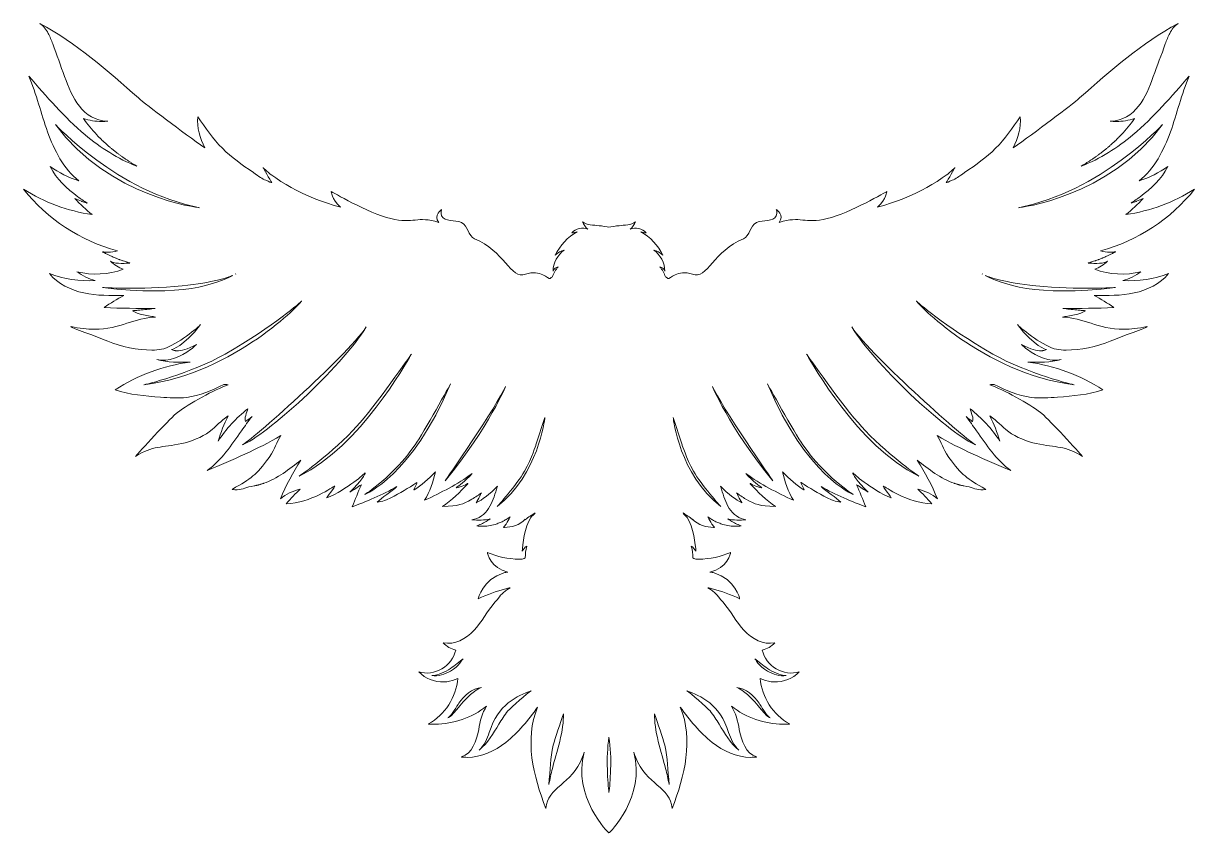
# Model space of a CAD drawing. Header units: inches. Extents: x -19.4 to 36.2, y -31.4 to -7.8.
# Drawn here: x -1.35 to 16.02, y -31.4 to -19.39 of the extents above; entities that cross this region are included whole.
import ezdxf

# ---------------------------------------------------------------- set-up
doc = ezdxf.new("R2010")
doc.units = ezdxf.units.IN
doc.header["$MEASUREMENT"] = 0
doc.layers.add('Layer 11', color=7, linetype='Continuous')

msp = doc.modelspace()

# ---------------------------------------------------------------- linework, layer by layer
at = {"layer": 'Layer 11', "lineweight": 0}
for points, knots in [([(16.021, -21.849), (16.021, -21.849), (16.02, -21.849), (16.02, -21.849), (16.02, -21.849), (16.02, -21.849), (16.021, -21.849), (15.712, -22.045), (15.362, -22.174), (15.001, -22.225), (15.093, -22.153), (15.179, -22.072), (15.258, -21.985), (15.258, -21.985), (15.258, -21.985), (15.257, -21.986), (15.258, -21.985), (15.258, -21.985), (15.258, -21.985), (15.226, -22.002), (15.193, -22.016), (15.159, -22.029), (15.157, -22.029), (15.155, -22.03), (15.153, -22.031), (15.143, -22.034), (15.133, -22.038), (15.123, -22.041), (15.12, -22.042), (15.118, -22.043), (15.116, -22.043), (15.108, -22.046), (15.1, -22.048), (15.093, -22.05), (15.089, -22.051), (15.085, -22.053), (15.081, -22.054), (15.08, -22.054), (15.079, -22.054), (15.078, -22.055), (15.124, -22.025), (15.17, -21.994), (15.214, -21.962), (15.379, -21.841), (15.531, -21.696), (15.624, -21.515), (15.494, -21.606), (15.35, -21.677), (15.199, -21.727), (15.425, -21.544), (15.564, -21.274), (15.663, -21.001), (15.761, -20.727), (15.826, -20.441), (15.94, -20.173), (15.678, -20.478), (15.415, -20.784), (15.107, -21.042), (14.877, -21.235), (14.619, -21.401), (14.339, -21.508), (14.349, -21.502), (14.359, -21.496), (14.369, -21.49), (14.376, -21.486), (14.382, -21.482), (14.389, -21.478), (14.401, -21.471), (14.412, -21.463), (14.424, -21.456), (14.431, -21.452), (14.437, -21.447), (14.444, -21.443), (14.456, -21.436), (14.467, -21.428), (14.479, -21.42), (14.485, -21.416), (14.492, -21.412), (14.498, -21.408), (14.51, -21.4), (14.521, -21.392), (14.533, -21.384), (14.539, -21.379), (14.545, -21.375), (14.551, -21.371), (14.563, -21.363), (14.575, -21.354), (14.586, -21.346), (14.592, -21.342), (14.598, -21.337), (14.603, -21.333), (14.615, -21.324), (14.627, -21.316), (14.639, -21.307), (14.644, -21.303), (14.649, -21.299), (14.655, -21.294), (14.666, -21.285), (14.678, -21.276), (14.69, -21.266), (14.695, -21.263), (14.7, -21.259), (14.704, -21.255), (14.716, -21.245), (14.728, -21.235), (14.74, -21.225), (14.744, -21.221), (14.749, -21.218), (14.753, -21.214), (14.765, -21.203), (14.777, -21.193), (14.789, -21.182), (14.793, -21.179), (14.797, -21.176), (14.8, -21.172), (14.813, -21.161), (14.825, -21.15), (14.837, -21.139), (14.84, -21.136), (14.843, -21.133), (14.846, -21.13), (14.859, -21.118), (14.871, -21.106), (14.884, -21.093), (14.886, -21.091), (14.888, -21.089), (14.89, -21.086), (14.903, -21.073), (14.916, -21.06), (14.929, -21.047), (14.93, -21.046), (14.931, -21.044), (14.933, -21.043), (15.004, -20.967), (15.071, -20.887), (15.131, -20.801), (15.131, -20.801), (15.131, -20.801), (15.131, -20.801), (15.131, -20.801), (15.131, -20.801), (15.131, -20.801), (15.044, -20.831), (14.952, -20.846), (14.861, -20.845), (14.83, -20.845), (14.799, -20.843), (14.769, -20.839), (14.774, -20.839), (14.779, -20.839), (14.784, -20.839), (14.943, -20.841), (15.092, -20.745), (15.191, -20.62), (15.294, -20.491), (15.352, -20.333), (15.409, -20.179), (15.468, -20.018), (15.528, -19.856), (15.587, -19.695), (15.606, -19.643), (15.627, -19.589), (15.653, -19.539), (15.653, -19.539), (15.653, -19.539), (15.653, -19.539), (15.683, -19.481), (15.722, -19.429), (15.776, -19.392), (15.237, -19.682), (14.774, -20.092), (14.316, -20.497), (14.202, -20.598), (13.647, -21.016), (13.33, -21.236), (13.406, -21.096), (13.446, -20.934), (13.435, -20.775), (13.322, -20.938), (13.21, -21.103), (13.07, -21.243), (12.932, -21.381), (12.783, -21.483), (12.608, -21.604), (12.526, -21.66), (12.472, -21.696), (12.427, -21.717), (12.376, -21.742), (12.339, -21.75), (12.338, -21.75), (12.361, -21.715), (12.466, -21.529), (12.466, -21.529), (12.466, -21.529), (12.464, -21.531), (12.463, -21.532), (12.425, -21.569), (12.386, -21.604), (12.345, -21.638), (12.347, -21.635), (12.348, -21.632), (12.35, -21.63), (11.964, -21.923), (11.486, -22.076), (11.317, -22.114), (11.452, -21.991), (11.455, -21.884), (11.455, -21.884), (11.455, -21.884), (10.912, -22.204), (10.571, -22.286), (10.231, -22.367), (10.182, -22.24), (9.86, -22.341), (9.941, -22.236), (9.817, -22.151), (9.817, -22.151), (9.817, -22.151), (9.84, -22.193), (9.817, -22.243), (9.773, -22.34), (9.624, -22.298), (9.523, -22.344), (9.422, -22.39), (9.427, -22.544), (9.33, -22.583), (8.894, -22.758), (8.793, -23.193), (8.572, -23.11), (8.352, -23.028), (8.237, -23.195), (8.207, -23.172), (8.196, -23.163), (8.185, -23.155), (8.173, -23.147), (8.155, -23.093), (8.126, -23.042), (8.088, -23), (8.123, -23.006), (8.152, -23.032), (8.165, -23.064), (8.161, -22.942), (8.098, -22.823), (7.999, -22.751), (8.05, -22.762), (8.097, -22.789), (8.132, -22.827), (8.063, -22.681), (7.948, -22.558), (7.806, -22.48), (7.832, -22.49), (7.86, -22.495), (7.888, -22.495), (7.829, -22.431), (7.728, -22.41), (7.648, -22.443), (7.684, -22.415), (7.713, -22.377), (7.727, -22.333), (7.668, -22.384), (7.561, -22.382), (7.484, -22.39), (7.447, -22.394), (7.361, -22.409), (7.335, -22.413), (7.309, -22.409), (7.224, -22.394), (7.187, -22.39), (7.109, -22.382), (7.002, -22.384), (6.943, -22.333), (6.958, -22.377), (6.986, -22.415), (7.023, -22.443), (6.942, -22.41), (6.842, -22.431), (6.782, -22.495), (6.81, -22.495), (6.838, -22.49), (6.864, -22.48), (6.723, -22.558), (6.607, -22.681), (6.539, -22.827), (6.574, -22.789), (6.621, -22.762), (6.671, -22.751), (6.572, -22.823), (6.509, -22.942), (6.505, -23.064), (6.518, -23.032), (6.548, -23.006), (6.582, -23), (6.544, -23.042), (6.515, -23.093), (6.497, -23.147), (6.485, -23.155), (6.474, -23.163), (6.463, -23.172), (6.433, -23.195), (6.319, -23.028), (6.098, -23.11), (5.877, -23.193), (5.776, -22.758), (5.341, -22.583), (5.243, -22.544), (5.249, -22.39), (5.148, -22.344), (5.046, -22.298), (4.897, -22.34), (4.853, -22.243), (4.831, -22.193), (4.853, -22.151), (4.853, -22.151), (4.853, -22.151), (4.729, -22.236), (4.81, -22.341), (4.488, -22.24), (4.44, -22.367), (4.099, -22.286), (3.758, -22.204), (3.216, -21.884), (3.216, -21.884), (3.216, -21.884), (3.219, -21.991), (3.354, -22.114), (3.184, -22.076), (2.707, -21.923), (2.321, -21.63), (2.322, -21.632), (2.324, -21.635), (2.325, -21.638), (2.285, -21.604), (2.245, -21.569), (2.207, -21.532), (2.206, -21.531), (2.205, -21.529), (2.205, -21.529), (2.205, -21.529), (2.31, -21.715), (2.332, -21.75), (2.331, -21.75), (2.294, -21.742), (2.243, -21.717), (2.198, -21.696), (2.144, -21.66), (2.063, -21.604), (1.887, -21.483), (1.739, -21.381), (1.6, -21.243), (1.46, -21.103), (1.348, -20.938), (1.236, -20.775), (1.224, -20.934), (1.265, -21.096), (1.34, -21.236), (1.023, -21.016), (0.469, -20.598), (0.355, -20.497), (-0.103, -20.092), (-0.567, -19.682), (-1.106, -19.392), (-1.052, -19.429), (-1.013, -19.481), (-0.982, -19.539), (-0.982, -19.539), (-0.982, -19.539), (-0.983, -19.539), (-0.956, -19.589), (-0.936, -19.643), (-0.916, -19.695), (-0.857, -19.856), (-0.798, -20.018), (-0.739, -20.179), (-0.682, -20.333), (-0.623, -20.491), (-0.521, -20.62), (-0.422, -20.745), (-0.273, -20.841), (-0.114, -20.839), (-0.109, -20.839), (-0.104, -20.839), (-0.099, -20.839), (-0.129, -20.843), (-0.16, -20.845), (-0.19, -20.845), (-0.282, -20.846), (-0.374, -20.831), (-0.461, -20.801), (-0.461, -20.801), (-0.461, -20.801), (-0.461, -20.801), (-0.461, -20.801), (-0.461, -20.801), (-0.461, -20.801), (-0.4, -20.887), (-0.334, -20.967), (-0.262, -21.043), (-0.261, -21.044), (-0.26, -21.046), (-0.259, -21.047), (-0.246, -21.06), (-0.233, -21.073), (-0.22, -21.086), (-0.218, -21.089), (-0.216, -21.091), (-0.213, -21.093), (-0.201, -21.106), (-0.188, -21.118), (-0.176, -21.13), (-0.173, -21.133), (-0.17, -21.136), (-0.167, -21.139), (-0.155, -21.15), (-0.142, -21.161), (-0.13, -21.172), (-0.126, -21.176), (-0.123, -21.179), (-0.119, -21.182), (-0.107, -21.193), (-0.095, -21.203), (-0.083, -21.214), (-0.078, -21.218), (-0.074, -21.221), (-0.07, -21.225), (-0.058, -21.235), (-0.046, -21.245), (-0.034, -21.255), (-0.029, -21.259), (-0.024, -21.263), (-0.02, -21.266), (-0.008, -21.276), (0.004, -21.285), (0.016, -21.294), (0.021, -21.299), (0.026, -21.303), (0.032, -21.307), (0.043, -21.316), (0.055, -21.324), (0.067, -21.333), (0.073, -21.337), (0.078, -21.342), (0.084, -21.346), (0.096, -21.354), (0.107, -21.363), (0.119, -21.371), (0.125, -21.375), (0.131, -21.379), (0.137, -21.384), (0.149, -21.392), (0.161, -21.4), (0.172, -21.408), (0.179, -21.412), (0.185, -21.416), (0.191, -21.42), (0.203, -21.428), (0.215, -21.436), (0.227, -21.443), (0.233, -21.447), (0.24, -21.452), (0.246, -21.456), (0.258, -21.463), (0.27, -21.471), (0.282, -21.478), (0.288, -21.482), (0.295, -21.486), (0.301, -21.49), (0.311, -21.496), (0.322, -21.502), (0.332, -21.508), (0.052, -21.401), (-0.206, -21.235), (-0.437, -21.042), (-0.744, -20.784), (-1.008, -20.478), (-1.27, -20.173), (-1.156, -20.441), (-1.091, -20.727), (-0.992, -21.001), (-0.894, -21.274), (-0.755, -21.544), (-0.529, -21.727), (-0.68, -21.677), (-0.823, -21.606), (-0.953, -21.515), (-0.861, -21.696), (-0.708, -21.841), (-0.544, -21.962), (-0.499, -21.994), (-0.454, -22.025), (-0.407, -22.055), (-0.408, -22.054), (-0.41, -22.054), (-0.411, -22.054), (-0.414, -22.053), (-0.418, -22.051), (-0.422, -22.05), (-0.43, -22.048), (-0.438, -22.046), (-0.445, -22.043), (-0.448, -22.043), (-0.45, -22.042), (-0.452, -22.041), (-0.463, -22.038), (-0.473, -22.034), (-0.483, -22.031), (-0.485, -22.03), (-0.487, -22.029), (-0.489, -22.029), (-0.522, -22.016), (-0.555, -22.002), (-0.587, -21.985), (-0.587, -21.985), (-0.587, -21.985), (-0.587, -21.986), (-0.587, -21.985), (-0.587, -21.985), (-0.588, -21.985), (-0.509, -22.072), (-0.423, -22.153), (-0.33, -22.225), (-0.692, -22.174), (-1.042, -22.045), (-1.35, -21.849), (-1.35, -21.849), (-1.35, -21.849), (-1.35, -21.849), (-1.35, -21.849), (-1.35, -21.849), (-1.35, -21.849), (-0.998, -22.291), (-0.502, -22.616), (0.043, -22.763), (-0.002, -22.776), (-0.049, -22.783), (-0.096, -22.784), (-0.124, -22.784), (-0.152, -22.782), (-0.18, -22.777), (-0.18, -22.777), (-0.18, -22.777), (-0.18, -22.777), (-0.18, -22.777), (-0.18, -22.777), (-0.18, -22.777), (-0.174, -22.78), (-0.168, -22.783), (-0.161, -22.787), (-0.156, -22.789), (-0.151, -22.792), (-0.145, -22.795), (-0.137, -22.799), (-0.13, -22.803), (-0.122, -22.807), (-0.111, -22.812), (-0.101, -22.817), (-0.09, -22.822), (-0.083, -22.826), (-0.076, -22.829), (-0.069, -22.832), (-0.061, -22.836), (-0.053, -22.839), (-0.046, -22.843), (-0.037, -22.847), (-0.027, -22.851), (-0.018, -22.855), (-0.009, -22.859), (0, -22.863), (0.009, -22.866), (0.015, -22.869), (0.021, -22.871), (0.027, -22.874), (0.039, -22.879), (0.052, -22.884), (0.065, -22.889), (0.07, -22.891), (0.075, -22.893), (0.08, -22.895), (0.092, -22.899), (0.104, -22.903), (0.115, -22.907), (0.12, -22.909), (0.124, -22.91), (0.128, -22.912), (0.141, -22.916), (0.154, -22.921), (0.168, -22.925), (0.172, -22.927), (0.176, -22.928), (0.18, -22.929), (0.195, -22.934), (0.209, -22.938), (0.224, -22.943), (0.225, -22.943), (0.226, -22.944), (0.228, -22.944), (0.121, -22.953), (-0.018, -22.955), (-0.06, -22.915), (-0.005, -22.967), (0.06, -23.008), (0.131, -23.036), (-0.088, -23.116), (-0.33, -23.129), (-0.556, -23.074), (-0.474, -23.133), (-0.382, -23.177), (-0.285, -23.205), (-0.516, -23.215), (-0.748, -23.18), (-0.965, -23.101), (-0.839, -23.255), (-0.649, -23.345), (-0.455, -23.387), (-0.26, -23.429), (-0.059, -23.427), (0.14, -23.425), (0.038, -23.478), (-0.059, -23.538), (-0.153, -23.604), (0.099, -23.615), (0.351, -23.619), (0.602, -23.616), (0.537, -23.625), (0.47, -23.632), (0.402, -23.639), (0.4, -23.639), (0.397, -23.639), (0.395, -23.639), (0.384, -23.64), (0.372, -23.641), (0.36, -23.642), (0.356, -23.643), (0.351, -23.643), (0.346, -23.644), (0.336, -23.645), (0.325, -23.645), (0.315, -23.646), (0.309, -23.647), (0.303, -23.647), (0.297, -23.648), (0.288, -23.648), (0.279, -23.649), (0.269, -23.65), (0.332, -23.706), (0.527, -23.726), (0.609, -23.744), (0.298, -23.753), (0.094, -23.924), (-0.301, -23.925), (-0.402, -23.925), (-0.516, -23.914), (-0.646, -23.887), (-0.646, -23.887), (-0.646, -23.887), (-0.646, -23.887), (-0.646, -23.887), (-0.646, -23.887), (-0.646, -23.887), (-0.638, -23.911), (-0.288, -24.022), (-0.099, -24.104), (0.089, -24.184), (0.355, -24.234), (0.552, -24.234), (0.607, -24.234), (0.657, -24.23), (0.699, -24.222), (0.876, -24.188), (1.199, -23.939), (1.278, -23.855), (1.026, -24.187), (0.846, -24.226), (0.846, -24.226), (0.846, -24.226), (0.858, -24.235), (0.885, -24.24), (0.886, -24.24), (0.886, -24.24), (0.886, -24.24), (0.889, -24.241), (0.891, -24.241), (0.894, -24.242), (0.895, -24.242), (0.896, -24.242), (0.897, -24.242), (0.898, -24.242), (0.899, -24.242), (0.901, -24.242), (0.902, -24.243), (0.904, -24.243), (0.906, -24.243), (0.907, -24.243), (0.908, -24.243), (0.908, -24.243), (0.911, -24.243), (0.914, -24.244), (0.917, -24.244), (0.917, -24.244), (0.917, -24.244), (0.917, -24.244), (0.921, -24.244), (0.924, -24.244), (0.927, -24.244), (0.928, -24.244), (0.928, -24.244), (0.928, -24.244), (0.986, -24.244), (1.079, -24.225), (1.216, -24.153), (1.187, -24.178), (1.158, -24.203), (1.128, -24.226), (0.984, -24.334), (0.804, -24.414), (0.628, -24.376), (0.79, -24.412), (0.958, -24.423), (1.123, -24.411), (0.728, -24.465), (0.344, -24.606), (0.009, -24.822), (0.224, -24.898), (0.454, -24.915), (0.682, -24.932), (0.811, -24.942), (0.942, -24.951), (1.071, -24.935), (1.265, -24.911), (1.446, -24.831), (1.622, -24.744), (1.622, -24.744), (1.623, -24.744), (1.623, -24.744), (1.625, -24.744), (1.628, -24.744), (1.63, -24.744), (1.631, -24.744), (1.632, -24.744), (1.633, -24.744), (1.636, -24.744), (1.639, -24.743), (1.641, -24.743), (1.642, -24.743), (1.642, -24.743), (1.643, -24.743), (1.662, -24.743), (1.678, -24.745), (1.688, -24.749), (1.489, -24.819), (1.102, -25.028), (0.936, -25.158), (0.84, -25.233), (0.45, -25.65), (0.311, -25.81), (0.311, -25.81), (0.311, -25.81), (0.312, -25.81), (0.311, -25.81), (0.311, -25.81), (0.311, -25.81), (0.572, -25.646), (0.696, -25.685), (0.997, -25.62), (1.123, -25.593), (1.306, -25.524), (1.406, -25.444), (1.524, -25.352), (1.566, -25.296), (1.688, -25.209), (1.626, -25.329), (1.575, -25.456), (1.537, -25.586), (1.537, -25.585), (1.537, -25.585), (1.537, -25.585), (1.537, -25.585), (1.537, -25.585), (1.537, -25.586), (1.656, -25.403), (1.805, -25.24), (1.976, -25.106), (1.969, -25.153), (1.917, -25.252), (1.946, -25.293), (1.946, -25.293), (1.946, -25.293), (1.946, -25.293), (1.946, -25.293), (1.946, -25.293), (1.946, -25.293), (1.977, -25.269), (2.008, -25.244), (2.04, -25.219), (1.986, -25.289), (1.934, -25.359), (1.884, -25.43), (1.734, -25.642), (1.59, -25.868), (1.377, -26.017), (1.748, -25.862), (2.122, -25.706), (2.468, -25.502), (2.39, -25.615), (2.398, -25.68), (2.293, -25.825), (2.093, -26.099), (2.039, -26.128), (1.745, -26.299), (1.774, -26.303), (1.799, -26.305), (1.82, -26.305), (1.912, -26.304), (1.947, -26.266), (2.073, -26.246), (2.08, -26.245), (2.087, -26.243), (2.094, -26.242), (2.095, -26.242), (2.095, -26.242), (2.096, -26.242), (2.102, -26.24), (2.108, -26.239), (2.114, -26.238), (2.116, -26.237), (2.118, -26.237), (2.12, -26.236), (2.126, -26.235), (2.132, -26.234), (2.138, -26.232), (2.14, -26.231), (2.143, -26.231), (2.145, -26.23), (2.151, -26.229), (2.157, -26.227), (2.163, -26.225), (2.165, -26.225), (2.166, -26.224), (2.168, -26.224), (2.175, -26.222), (2.181, -26.22), (2.187, -26.218), (2.189, -26.218), (2.19, -26.217), (2.191, -26.217), (2.198, -26.215), (2.205, -26.212), (2.211, -26.21), (2.212, -26.21), (2.213, -26.21), (2.213, -26.209), (2.412, -26.14), (2.597, -26), (2.764, -25.867), (2.646, -26.048), (2.545, -26.241), (2.463, -26.441), (2.544, -26.363), (2.646, -26.325), (2.755, -26.297), (2.686, -26.36), (2.617, -26.43), (2.547, -26.512), (2.547, -26.512), (2.547, -26.512), (2.547, -26.512), (2.547, -26.512), (2.547, -26.512), (2.547, -26.512), (2.913, -26.498), (3.245, -26.259), (3.266, -26.25), (3.267, -26.25), (3.267, -26.25), (3.268, -26.25), (3.278, -26.254), (3.139, -26.425), (3.15, -26.426), (3.151, -26.427), (3.151, -26.426), (3.152, -26.426), (3.459, -26.294), (3.712, -26.062), (3.72, -26.054), (3.717, -26.062), (3.669, -26.181), (3.49, -26.339), (3.49, -26.339), (3.491, -26.339), (3.491, -26.339), (3.491, -26.339), (3.491, -26.339), (3.49, -26.339), (3.551, -26.304), (3.608, -26.267), (3.662, -26.23), (3.614, -26.337), (3.571, -26.447), (3.527, -26.556), (3.718, -26.484), (3.984, -26.38), (4.19, -26.257), (4.112, -26.327), (3.959, -26.426), (3.898, -26.489), (3.898, -26.489), (3.898, -26.489), (3.898, -26.489), (3.898, -26.489), (3.898, -26.489), (3.898, -26.489), (3.968, -26.483), (4.051, -26.451), (4.098, -26.425), (4.23, -26.354), (4.362, -26.282), (4.486, -26.198), (4.486, -26.198), (4.487, -26.197), (4.487, -26.197), (4.498, -26.195), (4.429, -26.312), (4.442, -26.308), (4.443, -26.308), (4.443, -26.308), (4.444, -26.308), (4.553, -26.24), (4.659, -26.148), (4.761, -26.039), (4.727, -26.188), (4.683, -26.333), (4.6, -26.461), (4.843, -26.345), (5.089, -26.226), (5.304, -26.066), (5.196, -26.183), (5.113, -26.246), (5.066, -26.274), (5.066, -26.274), (5.066, -26.274), (5.066, -26.274), (5.066, -26.274), (5.066, -26.274), (5.066, -26.274), (5.149, -26.269), (5.233, -26.212), (5.242, -26.211), (5.243, -26.211), (5.242, -26.212), (5.24, -26.215), (5.127, -26.342), (5.003, -26.458), (4.867, -26.553), (4.867, -26.553), (4.867, -26.553), (4.867, -26.553), (4.867, -26.553), (4.867, -26.553), (4.867, -26.553), (5.109, -26.545), (5.157, -26.523), (5.303, -26.445), (5.355, -26.417), (5.409, -26.374), (5.443, -26.35), (5.445, -26.352), (5.36, -26.503), (5.366, -26.5), (5.366, -26.5), (5.366, -26.5), (5.366, -26.5), (5.366, -26.5), (5.366, -26.5), (5.366, -26.5), (5.455, -26.452), (5.567, -26.37), (5.681, -26.253), (5.676, -26.267), (5.671, -26.282), (5.667, -26.297), (5.636, -26.395), (5.606, -26.495), (5.55, -26.581), (5.494, -26.667), (5.405, -26.739), (5.303, -26.748), (5.394, -26.761), (5.484, -26.756), (5.572, -26.738), (5.519, -26.772), (5.469, -26.8), (5.422, -26.821), (5.422, -26.821), (5.421, -26.821), (5.421, -26.821), (5.406, -26.828), (5.391, -26.834), (5.377, -26.84), (5.399, -26.843), (5.422, -26.845), (5.445, -26.845), (5.513, -26.847), (5.581, -26.838), (5.646, -26.818), (5.666, -26.811), (5.686, -26.804), (5.706, -26.797), (5.726, -26.789), (5.747, -26.782), (5.766, -26.771), (5.78, -26.764), (5.794, -26.755), (5.808, -26.746), (5.828, -26.732), (5.849, -26.719), (5.869, -26.706), (5.851, -26.742), (5.832, -26.78), (5.808, -26.813), (5.796, -26.831), (5.783, -26.847), (5.769, -26.863), (5.775, -26.863), (5.78, -26.863), (5.787, -26.863), (5.878, -26.863), (6.024, -26.828), (6.094, -26.742), (6.093, -26.744), (6.093, -26.746), (6.093, -26.748), (6.095, -26.746), (6.097, -26.743), (6.099, -26.741), (6.099, -26.743), (6.098, -26.745), (6.098, -26.746), (6.126, -26.717), (6.203, -26.67), (6.238, -26.649), (6.236, -26.654), (6.181, -26.707), (6.177, -26.717), (6.082, -26.847), (6.053, -27.127), (6.046, -27.216), (6.047, -27.211), (6.05, -27.206), (6.052, -27.201), (6.052, -27.205), (6.051, -27.21), (6.051, -27.215), (6.062, -27.184), (6.085, -27.158), (6.115, -27.143), (6.099, -27.198), (6.092, -27.256), (6.094, -27.314), (6.084, -27.321), (6.074, -27.326), (6.062, -27.329), (6.043, -27.334), (6.022, -27.334), (6.002, -27.334), (5.841, -27.331), (5.679, -27.297), (5.53, -27.234), (5.531, -27.236), (5.531, -27.237), (5.531, -27.239), (5.529, -27.238), (5.579, -27.475), (5.837, -27.525), (5.819, -27.528), (5.794, -27.532), (5.776, -27.537), (5.462, -27.624), (5.395, -27.921), (5.397, -27.92), (5.397, -27.92), (5.397, -27.921), (5.397, -27.921), (5.527, -27.858), (5.664, -27.808), (5.804, -27.772), (5.824, -27.767), (5.849, -27.761), (5.869, -27.756), (5.798, -27.794), (5.735, -27.851), (5.693, -27.917), (5.678, -27.933), (5.655, -27.955), (5.64, -27.973), (5.53, -28.105), (5.45, -28.261), (5.333, -28.388), (5.216, -28.514), (5.044, -28.611), (4.876, -28.572), (4.877, -28.572), (4.877, -28.573), (4.878, -28.573), (4.877, -28.573), (4.877, -28.573), (4.877, -28.573), (4.877, -28.573), (4.877, -28.573), (4.877, -28.573), (4.877, -28.573), (4.877, -28.573), (4.877, -28.573), (4.926, -28.627), (4.991, -28.665), (5.062, -28.68), (5.015, -28.915), (4.742, -29.076), (4.513, -29.004), (4.514, -29.005), (4.514, -29.005), (4.515, -29.006), (4.514, -29.006), (4.514, -29.006), (4.514, -29.005), (4.514, -29.005), (4.514, -29.006), (4.514, -29.006), (4.514, -29.006), (4.514, -29.005), (4.514, -29.005), (4.609, -29.104), (4.748, -29.156), (4.885, -29.153), (4.885, -29.153), (4.885, -29.153), (4.885, -29.153), (4.89, -29.152), (4.894, -29.152), (4.899, -29.152), (4.901, -29.152), (4.903, -29.152), (4.905, -29.152), (4.908, -29.151), (4.91, -29.151), (4.913, -29.151), (4.917, -29.151), (4.921, -29.15), (4.925, -29.15), (4.926, -29.15), (4.927, -29.15), (4.928, -29.15), (4.985, -29.143), (5.041, -29.127), (5.092, -29.101), (5.07, -29.379), (4.902, -29.641), (4.658, -29.776), (4.659, -29.776), (4.66, -29.776), (4.661, -29.776), (4.66, -29.776), (4.659, -29.777), (4.659, -29.777), (4.685, -29.779), (4.712, -29.78), (4.739, -29.78), (4.741, -29.78), (4.743, -29.78), (4.745, -29.78), (4.748, -29.78), (4.751, -29.78), (4.753, -29.78), (5.029, -29.779), (5.304, -29.683), (5.52, -29.513), (5.452, -29.608), (5.425, -29.74), (5.402, -29.859), (5.371, -30.025), (5.307, -30.216), (5.145, -30.265), (5.146, -30.265), (5.148, -30.265), (5.149, -30.265), (5.148, -30.265), (5.147, -30.266), (5.146, -30.266), (5.175, -30.269), (5.205, -30.271), (5.234, -30.271), (5.44, -30.269), (5.641, -30.178), (5.805, -30.05), (5.99, -29.906), (6.135, -29.716), (6.277, -29.529), (6.077, -30.003), (6.212, -30.549), (6.399, -31.029), (6.399, -31.029), (6.399, -31.029), (6.399, -31.029), (6.399, -31.029), (6.399, -31.03), (6.399, -31.03), (6.399, -31.03), (6.399, -31.03), (6.399, -31.03), (6.399, -31.03), (6.399, -31.03), (6.399, -31.03), (6.422, -30.702), (6.78, -30.689), (6.944, -30.263), (6.953, -30.242), (6.961, -30.22), (6.967, -30.197), (6.967, -30.196), (6.967, -30.195), (6.968, -30.194), (6.784, -30.85), (7.333, -31.401), (7.335, -31.39), (7.337, -31.401), (7.887, -30.85), (7.703, -30.194), (7.703, -30.195), (7.703, -30.196), (7.703, -30.197), (7.709, -30.22), (7.717, -30.242), (7.726, -30.263), (7.89, -30.689), (8.248, -30.702), (8.271, -31.03), (8.271, -31.03), (8.271, -31.03), (8.271, -31.03), (8.271, -31.03), (8.271, -31.03), (8.271, -31.03), (8.271, -31.03), (8.272, -31.029), (8.272, -31.029), (8.272, -31.029), (8.272, -31.029), (8.272, -31.029), (8.458, -30.549), (8.593, -30.003), (8.393, -29.529), (8.535, -29.716), (8.68, -29.906), (8.866, -30.05), (9.029, -30.178), (9.231, -30.269), (9.436, -30.271), (9.466, -30.271), (9.495, -30.269), (9.524, -30.266), (9.523, -30.266), (9.523, -30.265), (9.522, -30.265), (9.523, -30.265), (9.524, -30.265), (9.525, -30.265), (9.364, -30.216), (9.3, -30.025), (9.268, -29.859), (9.245, -29.74), (9.218, -29.608), (9.15, -29.513), (9.367, -29.683), (9.641, -29.779), (9.917, -29.78), (9.92, -29.78), (9.922, -29.78), (9.925, -29.78), (9.927, -29.78), (9.929, -29.78), (9.931, -29.78), (9.958, -29.78), (9.985, -29.779), (10.012, -29.777), (10.011, -29.777), (10.01, -29.776), (10.01, -29.776), (10.011, -29.776), (10.012, -29.776), (10.012, -29.776), (9.769, -29.641), (9.6, -29.379), (9.579, -29.101), (9.63, -29.127), (9.686, -29.143), (9.743, -29.15), (9.744, -29.15), (9.745, -29.15), (9.746, -29.15), (9.75, -29.15), (9.754, -29.151), (9.757, -29.151), (9.76, -29.151), (9.763, -29.151), (9.765, -29.152), (9.768, -29.152), (9.77, -29.152), (9.772, -29.152), (9.776, -29.152), (9.781, -29.152), (9.785, -29.153), (9.785, -29.153), (9.785, -29.153), (9.785, -29.153), (9.922, -29.156), (10.061, -29.104), (10.157, -29.005), (10.156, -29.005), (10.156, -29.006), (10.156, -29.006), (10.156, -29.006), (10.156, -29.005), (10.156, -29.005), (10.156, -29.006), (10.156, -29.006), (10.156, -29.006), (10.156, -29.005), (10.157, -29.005), (10.157, -29.004), (9.929, -29.076), (9.656, -28.915), (9.608, -28.68), (9.679, -28.665), (9.745, -28.627), (9.793, -28.573), (9.793, -28.573), (9.793, -28.573), (9.793, -28.573), (9.793, -28.573), (9.793, -28.573), (9.793, -28.573), (9.793, -28.573), (9.793, -28.573), (9.793, -28.573), (9.793, -28.573), (9.794, -28.572), (9.794, -28.572), (9.626, -28.611), (9.454, -28.514), (9.337, -28.388), (9.22, -28.261), (9.141, -28.105), (9.03, -27.973), (9.015, -27.955), (8.993, -27.933), (8.977, -27.917), (8.935, -27.851), (8.873, -27.794), (8.801, -27.756), (8.821, -27.761), (8.846, -27.767), (8.866, -27.772), (9.007, -27.808), (9.143, -27.858), (9.274, -27.921), (9.274, -27.921), (9.274, -27.92), (9.273, -27.92), (9.275, -27.921), (9.208, -27.624), (8.895, -27.537), (8.877, -27.532), (8.852, -27.528), (8.833, -27.525), (9.091, -27.475), (9.141, -27.238), (9.139, -27.239), (9.139, -27.237), (9.14, -27.236), (9.14, -27.234), (8.991, -27.297), (8.83, -27.331), (8.668, -27.334), (8.648, -27.334), (8.627, -27.334), (8.608, -27.329), (8.597, -27.326), (8.586, -27.321), (8.577, -27.314), (8.579, -27.256), (8.572, -27.198), (8.556, -27.143), (8.585, -27.158), (8.608, -27.184), (8.619, -27.215), (8.619, -27.21), (8.618, -27.205), (8.618, -27.201), (8.621, -27.206), (8.623, -27.211), (8.625, -27.216), (8.617, -27.127), (8.589, -26.847), (8.493, -26.717), (8.489, -26.707), (8.435, -26.654), (8.433, -26.649), (8.468, -26.67), (8.544, -26.717), (8.572, -26.746), (8.572, -26.745), (8.571, -26.743), (8.571, -26.741), (8.573, -26.743), (8.576, -26.746), (8.578, -26.748), (8.577, -26.746), (8.577, -26.744), (8.576, -26.742), (8.646, -26.828), (8.793, -26.863), (8.884, -26.863), (8.89, -26.863), (8.896, -26.863), (8.901, -26.863), (8.888, -26.847), (8.874, -26.831), (8.862, -26.813), (8.838, -26.78), (8.82, -26.742), (8.801, -26.706), (8.821, -26.719), (8.842, -26.732), (8.862, -26.746), (8.876, -26.755), (8.89, -26.764), (8.904, -26.771), (8.924, -26.782), (8.944, -26.789), (8.965, -26.797), (8.985, -26.804), (9.004, -26.811), (9.024, -26.818), (9.089, -26.838), (9.158, -26.847), (9.226, -26.845), (9.248, -26.845), (9.271, -26.843), (9.294, -26.84), (9.279, -26.834), (9.265, -26.828), (9.249, -26.821), (9.249, -26.821), (9.249, -26.821), (9.248, -26.821), (9.202, -26.8), (9.151, -26.772), (9.098, -26.738), (9.186, -26.756), (9.277, -26.761), (9.367, -26.748), (9.265, -26.739), (9.176, -26.667), (9.12, -26.581), (9.064, -26.495), (9.034, -26.395), (9.004, -26.297), (8.999, -26.282), (8.994, -26.267), (8.99, -26.253), (9.103, -26.37), (9.216, -26.452), (9.305, -26.5), (9.305, -26.5), (9.305, -26.5), (9.305, -26.5), (9.305, -26.5), (9.305, -26.5), (9.305, -26.5), (9.311, -26.503), (9.225, -26.352), (9.227, -26.35), (9.261, -26.374), (9.315, -26.417), (9.367, -26.445), (9.513, -26.523), (9.562, -26.545), (9.803, -26.553), (9.803, -26.553), (9.803, -26.553), (9.803, -26.553), (9.803, -26.553), (9.804, -26.553), (9.804, -26.553), (9.668, -26.458), (9.544, -26.342), (9.43, -26.215), (9.428, -26.212), (9.428, -26.211), (9.429, -26.211), (9.437, -26.212), (9.521, -26.269), (9.604, -26.274), (9.604, -26.274), (9.604, -26.274), (9.604, -26.274), (9.604, -26.274), (9.604, -26.274), (9.604, -26.274), (9.558, -26.246), (9.475, -26.183), (9.367, -26.066), (9.581, -26.226), (9.828, -26.345), (10.07, -26.461), (9.988, -26.333), (9.944, -26.188), (9.91, -26.039), (10.011, -26.148), (10.117, -26.24), (10.227, -26.308), (10.227, -26.308), (10.228, -26.308), (10.228, -26.308), (10.241, -26.312), (10.172, -26.195), (10.183, -26.197), (10.184, -26.197), (10.184, -26.198), (10.185, -26.198), (10.308, -26.282), (10.44, -26.354), (10.572, -26.425), (10.619, -26.451), (10.703, -26.483), (10.772, -26.489), (10.772, -26.489), (10.772, -26.489), (10.772, -26.489), (10.772, -26.489), (10.772, -26.489), (10.773, -26.489), (10.711, -26.426), (10.558, -26.327), (10.481, -26.257), (10.686, -26.38), (10.953, -26.484), (11.143, -26.556), (11.1, -26.447), (11.056, -26.337), (11.008, -26.23), (11.062, -26.267), (11.119, -26.304), (11.18, -26.339), (11.18, -26.339), (11.18, -26.339), (11.179, -26.339), (11.18, -26.339), (11.18, -26.339), (11.18, -26.339), (11.002, -26.181), (10.953, -26.062), (10.951, -26.054), (10.958, -26.062), (11.211, -26.294), (11.518, -26.426), (11.519, -26.426), (11.52, -26.427), (11.52, -26.426), (11.531, -26.425), (11.392, -26.254), (11.403, -26.25), (11.403, -26.25), (11.403, -26.25), (11.404, -26.25), (11.425, -26.259), (11.757, -26.498), (12.123, -26.512), (12.123, -26.512), (12.123, -26.512), (12.123, -26.512), (12.124, -26.512), (12.124, -26.512), (12.124, -26.512), (12.054, -26.43), (11.984, -26.36), (11.915, -26.297), (12.025, -26.325), (12.127, -26.363), (12.207, -26.441), (12.125, -26.241), (12.024, -26.048), (11.906, -25.867), (12.073, -26), (12.259, -26.14), (12.457, -26.209), (12.458, -26.21), (12.458, -26.21), (12.459, -26.21), (12.466, -26.212), (12.472, -26.215), (12.479, -26.217), (12.48, -26.217), (12.482, -26.218), (12.483, -26.218), (12.489, -26.22), (12.496, -26.222), (12.502, -26.224), (12.504, -26.224), (12.506, -26.225), (12.508, -26.225), (12.514, -26.227), (12.52, -26.229), (12.526, -26.23), (12.528, -26.231), (12.53, -26.231), (12.532, -26.232), (12.538, -26.234), (12.544, -26.235), (12.55, -26.236), (12.552, -26.237), (12.554, -26.237), (12.556, -26.238), (12.562, -26.239), (12.568, -26.24), (12.574, -26.242), (12.575, -26.242), (12.576, -26.242), (12.577, -26.242), (12.584, -26.243), (12.591, -26.245), (12.598, -26.246), (12.723, -26.266), (12.759, -26.304), (12.851, -26.305), (12.872, -26.305), (12.896, -26.303), (12.925, -26.299), (12.631, -26.128), (12.577, -26.099), (12.377, -25.825), (12.272, -25.68), (12.28, -25.615), (12.203, -25.502), (12.548, -25.706), (12.922, -25.862), (13.293, -26.017), (13.08, -25.868), (12.937, -25.642), (12.786, -25.43), (12.736, -25.359), (12.684, -25.289), (12.631, -25.219), (12.662, -25.244), (12.693, -25.269), (12.724, -25.293), (12.725, -25.293), (12.725, -25.293), (12.725, -25.293), (12.725, -25.293), (12.725, -25.293), (12.725, -25.293), (12.753, -25.252), (12.701, -25.153), (12.694, -25.106), (12.865, -25.24), (13.014, -25.403), (13.133, -25.586), (13.133, -25.585), (13.133, -25.585), (13.133, -25.585), (13.133, -25.585), (13.133, -25.585), (13.133, -25.586), (13.095, -25.456), (13.044, -25.329), (12.982, -25.209), (13.104, -25.296), (13.146, -25.352), (13.264, -25.444), (13.365, -25.524), (13.548, -25.593), (13.673, -25.62), (13.974, -25.685), (14.098, -25.646), (14.359, -25.81), (14.359, -25.81), (14.359, -25.81), (14.359, -25.81), (14.359, -25.81), (14.359, -25.81), (14.359, -25.81), (14.22, -25.65), (13.83, -25.233), (13.735, -25.158), (13.569, -25.028), (13.181, -24.819), (12.982, -24.749), (12.992, -24.745), (13.008, -24.743), (13.027, -24.743), (13.028, -24.743), (13.028, -24.743), (13.029, -24.743), (13.032, -24.743), (13.034, -24.744), (13.037, -24.744), (13.038, -24.744), (13.039, -24.744), (13.04, -24.744), (13.043, -24.744), (13.045, -24.744), (13.047, -24.744), (13.048, -24.744), (13.048, -24.744), (13.048, -24.744), (13.224, -24.831), (13.405, -24.911), (13.599, -24.935), (13.728, -24.951), (13.859, -24.942), (13.989, -24.932), (14.216, -24.915), (14.447, -24.898), (14.662, -24.822), (14.326, -24.606), (13.943, -24.465), (13.547, -24.411), (13.713, -24.423), (13.88, -24.412), (14.042, -24.376), (13.867, -24.414), (13.686, -24.334), (13.543, -24.226), (13.512, -24.203), (13.483, -24.178), (13.454, -24.153), (13.592, -24.225), (13.684, -24.244), (13.742, -24.244), (13.742, -24.244), (13.743, -24.244), (13.743, -24.244), (13.746, -24.244), (13.75, -24.244), (13.753, -24.244), (13.753, -24.244), (13.753, -24.244), (13.753, -24.244), (13.756, -24.244), (13.759, -24.243), (13.762, -24.243), (13.763, -24.243), (13.764, -24.243), (13.764, -24.243), (13.766, -24.243), (13.768, -24.243), (13.77, -24.242), (13.771, -24.242), (13.772, -24.242), (13.773, -24.242), (13.774, -24.242), (13.776, -24.242), (13.777, -24.242), (13.779, -24.241), (13.782, -24.241), (13.784, -24.24), (13.784, -24.24), (13.785, -24.24), (13.785, -24.24), (13.813, -24.235), (13.824, -24.226), (13.824, -24.226), (13.824, -24.226), (13.644, -24.187), (13.392, -23.855), (13.472, -23.939), (13.795, -24.188), (13.971, -24.222), (14.013, -24.23), (14.063, -24.234), (14.118, -24.234), (14.316, -24.234), (14.582, -24.184), (14.769, -24.104), (14.958, -24.022), (15.308, -23.911), (15.317, -23.887), (15.317, -23.887), (15.317, -23.887), (15.316, -23.887), (15.316, -23.887), (15.316, -23.887), (15.316, -23.887), (15.186, -23.914), (15.073, -23.925), (14.972, -23.925), (14.576, -23.924), (14.372, -23.753), (14.062, -23.744), (14.144, -23.726), (14.338, -23.706), (14.401, -23.65), (14.392, -23.649), (14.382, -23.648), (14.373, -23.648), (14.367, -23.647), (14.361, -23.647), (14.356, -23.646), (14.345, -23.645), (14.334, -23.645), (14.324, -23.644), (14.319, -23.643), (14.315, -23.643), (14.31, -23.642), (14.298, -23.641), (14.287, -23.64), (14.275, -23.639), (14.273, -23.639), (14.271, -23.639), (14.269, -23.639), (14.2, -23.632), (14.134, -23.625), (14.068, -23.616), (14.32, -23.619), (14.571, -23.615), (14.823, -23.604), (14.73, -23.538), (14.632, -23.478), (14.531, -23.425), (14.73, -23.427), (14.931, -23.429), (15.125, -23.387), (15.319, -23.345), (15.51, -23.255), (15.636, -23.101), (15.419, -23.18), (15.186, -23.215), (14.956, -23.205), (15.053, -23.177), (15.145, -23.133), (15.226, -23.074), (15, -23.129), (14.758, -23.116), (14.54, -23.036), (14.61, -23.008), (14.675, -22.967), (14.731, -22.915), (14.688, -22.955), (14.549, -22.953), (14.443, -22.944), (14.444, -22.944), (14.445, -22.943), (14.447, -22.943), (14.461, -22.938), (14.476, -22.934), (14.49, -22.929), (14.494, -22.928), (14.499, -22.927), (14.503, -22.925), (14.516, -22.921), (14.529, -22.916), (14.543, -22.912), (14.547, -22.91), (14.551, -22.909), (14.555, -22.907), (14.567, -22.903), (14.578, -22.899), (14.59, -22.895), (14.595, -22.893), (14.6, -22.891), (14.606, -22.889), (14.618, -22.884), (14.631, -22.879), (14.643, -22.874), (14.65, -22.871), (14.656, -22.869), (14.662, -22.866), (14.671, -22.863), (14.68, -22.859), (14.688, -22.855), (14.698, -22.851), (14.707, -22.847), (14.716, -22.843), (14.724, -22.839), (14.731, -22.836), (14.739, -22.832), (14.746, -22.829), (14.753, -22.826), (14.761, -22.822), (14.771, -22.817), (14.782, -22.812), (14.792, -22.807), (14.8, -22.803), (14.808, -22.799), (14.815, -22.795), (14.821, -22.792), (14.826, -22.789), (14.832, -22.787), (14.838, -22.783), (14.844, -22.78), (14.851, -22.777), (14.85, -22.777), (14.85, -22.777), (14.85, -22.777), (14.85, -22.777), (14.85, -22.777), (14.85, -22.777), (14.823, -22.782), (14.794, -22.784), (14.766, -22.784), (14.719, -22.783), (14.672, -22.776), (14.627, -22.763), (15.173, -22.616), (15.669, -22.291), (16.021, -21.849)], [0, 0, 0, 0, 1, 1, 1, 2, 2, 2, 3, 3, 3, 4, 4, 4, 5, 5, 5, 6, 6, 6, 7, 7, 7, 8, 8, 8, 9, 9, 9, 10, 10, 10, 11, 11, 11, 12, 12, 12, 13, 13, 13, 14, 14, 14, 15, 15, 15, 16, 16, 16, 17, 17, 17, 18, 18, 18, 19, 19, 19, 20, 20, 20, 21, 21, 21, 22, 22, 22, 23, 23, 23, 24, 24, 24, 25, 25, 25, 26, 26, 26, 27, 27, 27, 28, 28, 28, 29, 29, 29, 30, 30, 30, 31, 31, 31, 32, 32, 32, 33, 33, 33, 34, 34, 34, 35, 35, 35, 36, 36, 36, 37, 37, 37, 38, 38, 38, 39, 39, 39, 40, 40, 40, 41, 41, 41, 42, 42, 42, 43, 43, 43, 44, 44, 44, 45, 45, 45, 46, 46, 46, 47, 47, 47, 48, 48, 48, 49, 49, 49, 50, 50, 50, 51, 51, 51, 52, 52, 52, 53, 53, 53, 54, 54, 54, 55, 55, 55, 56, 56, 56, 57, 57, 57, 58, 58, 58, 59, 59, 59, 60, 60, 60, 61, 61, 61, 62, 62, 62, 63, 63, 63, 64, 64, 64, 65, 65, 65, 66, 66, 66, 67, 67, 67, 68, 68, 68, 69, 69, 69, 70, 70, 70, 71, 71, 71, 72, 72, 72, 73, 73, 73, 74, 74, 74, 75, 75, 75, 76, 76, 76, 77, 77, 77, 78, 78, 78, 79, 79, 79, 80, 80, 80, 81, 81, 81, 82, 82, 82, 83, 83, 83, 84, 84, 84, 85, 85, 85, 86, 86, 86, 87, 87, 87, 88, 88, 88, 89, 89, 89, 90, 90, 90, 91, 91, 91, 92, 92, 92, 93, 93, 93, 94, 94, 94, 95, 95, 95, 96, 96, 96, 97, 97, 97, 98, 98, 98, 99, 99, 99, 100, 100, 100, 101, 101, 101, 102, 102, 102, 103, 103, 103, 104, 104, 104, 105, 105, 105, 106, 106, 106, 107, 107, 107, 108, 108, 108, 109, 109, 109, 110, 110, 110, 111, 111, 111, 112, 112, 112, 113, 113, 113, 114, 114, 114, 115, 115, 115, 116, 116, 116, 117, 117, 117, 118, 118, 118, 119, 119, 119, 120, 120, 120, 121, 121, 121, 122, 122, 122, 123, 123, 123, 124, 124, 124, 125, 125, 125, 126, 126, 126, 127, 127, 127, 128, 128, 128, 129, 129, 129, 130, 130, 130, 131, 131, 131, 132, 132, 132, 133, 133, 133, 134, 134, 134, 135, 135, 135, 136, 136, 136, 137, 137, 137, 138, 138, 138, 139, 139, 139, 140, 140, 140, 141, 141, 141, 142, 142, 142, 143, 143, 143, 144, 144, 144, 145, 145, 145, 146, 146, 146, 147, 147, 147, 148, 148, 148, 149, 149, 149, 150, 150, 150, 151, 151, 151, 152, 152, 152, 153, 153, 153, 154, 154, 154, 155, 155, 155, 156, 156, 156, 157, 157, 157, 158, 158, 158, 159, 159, 159, 160, 160, 160, 161, 161, 161, 162, 162, 162, 163, 163, 163, 164, 164, 164, 165, 165, 165, 166, 166, 166, 167, 167, 167, 168, 168, 168, 169, 169, 169, 170, 170, 170, 171, 171, 171, 172, 172, 172, 173, 173, 173, 174, 174, 174, 175, 175, 175, 176, 176, 176, 177, 177, 177, 178, 178, 178, 179, 179, 179, 180, 180, 180, 181, 181, 181, 182, 182, 182, 183, 183, 183, 184, 184, 184, 185, 185, 185, 186, 186, 186, 187, 187, 187, 188, 188, 188, 189, 189, 189, 190, 190, 190, 191, 191, 191, 192, 192, 192, 193, 193, 193, 194, 194, 194, 195, 195, 195, 196, 196, 196, 197, 197, 197, 198, 198, 198, 199, 199, 199, 200, 200, 200, 201, 201, 201, 202, 202, 202, 203, 203, 203, 204, 204, 204, 205, 205, 205, 206, 206, 206, 207, 207, 207, 208, 208, 208, 209, 209, 209, 210, 210, 210, 211, 211, 211, 212, 212, 212, 213, 213, 213, 214, 214, 214, 215, 215, 215, 216, 216, 216, 217, 217, 217, 218, 218, 218, 219, 219, 219, 220, 220, 220, 221, 221, 221, 222, 222, 222, 223, 223, 223, 224, 224, 224, 225, 225, 225, 226, 226, 226, 227, 227, 227, 228, 228, 228, 229, 229, 229, 230, 230, 230, 231, 231, 231, 232, 232, 232, 233, 233, 233, 234, 234, 234, 235, 235, 235, 236, 236, 236, 237, 237, 237, 238, 238, 238, 239, 239, 239, 240, 240, 240, 241, 241, 241, 242, 242, 242, 243, 243, 243, 244, 244, 244, 245, 245, 245, 246, 246, 246, 247, 247, 247, 248, 248, 248, 249, 249, 249, 250, 250, 250, 251, 251, 251, 252, 252, 252, 253, 253, 253, 254, 254, 254, 255, 255, 255, 256, 256, 256, 257, 257, 257, 258, 258, 258, 259, 259, 259, 260, 260, 260, 261, 261, 261, 262, 262, 262, 263, 263, 263, 264, 264, 264, 265, 265, 265, 266, 266, 266, 267, 267, 267, 268, 268, 268, 269, 269, 269, 270, 270, 270, 271, 271, 271, 272, 272, 272, 273, 273, 273, 274, 274, 274, 275, 275, 275, 276, 276, 276, 277, 277, 277, 278, 278, 278, 279, 279, 279, 280, 280, 280, 281, 281, 281, 282, 282, 282, 283, 283, 283, 284, 284, 284, 285, 285, 285, 286, 286, 286, 287, 287, 287, 288, 288, 288, 289, 289, 289, 290, 290, 290, 291, 291, 291, 292, 292, 292, 293, 293, 293, 294, 294, 294, 295, 295, 295, 296, 296, 296, 297, 297, 297, 298, 298, 298, 299, 299, 299, 300, 300, 300, 301, 301, 301, 302, 302, 302, 303, 303, 303, 304, 304, 304, 305, 305, 305, 306, 306, 306, 307, 307, 307, 308, 308, 308, 309, 309, 309, 310, 310, 310, 311, 311, 311, 312, 312, 312, 313, 313, 313, 314, 314, 314, 315, 315, 315, 316, 316, 316, 317, 317, 317, 318, 318, 318, 319, 319, 319, 320, 320, 320, 321, 321, 321, 322, 322, 322, 323, 323, 323, 324, 324, 324, 325, 325, 325, 326, 326, 326, 327, 327, 327, 328, 328, 328, 329, 329, 329, 330, 330, 330, 331, 331, 331, 332, 332, 332, 333, 333, 333, 334, 334, 334, 335, 335, 335, 336, 336, 336, 337, 337, 337, 338, 338, 338, 339, 339, 339, 340, 340, 340, 341, 341, 341, 342, 342, 342, 343, 343, 343, 344, 344, 344, 345, 345, 345, 346, 346, 346, 347, 347, 347, 348, 348, 348, 349, 349, 349, 350, 350, 350, 351, 351, 351, 352, 352, 352, 353, 353, 353, 354, 354, 354, 355, 355, 355, 356, 356, 356, 357, 357, 357, 358, 358, 358, 359, 359, 359, 360, 360, 360, 361, 361, 361, 362, 362, 362, 363, 363, 363, 364, 364, 364, 365, 365, 365, 366, 366, 366, 367, 367, 367, 368, 368, 368, 369, 369, 369, 370, 370, 370, 371, 371, 371, 372, 372, 372, 373, 373, 373, 374, 374, 374, 375, 375, 375, 376, 376, 376, 377, 377, 377, 378, 378, 378, 379, 379, 379, 380, 380, 380, 381, 381, 381, 382, 382, 382, 383, 383, 383, 384, 384, 384, 385, 385, 385, 386, 386, 386, 387, 387, 387, 388, 388, 388, 389, 389, 389, 390, 390, 390, 391, 391, 391, 392, 392, 392, 393, 393, 393, 394, 394, 394, 395, 395, 395, 396, 396, 396, 397, 397, 397, 398, 398, 398, 399, 399, 399, 400, 400, 400, 401, 401, 401, 402, 402, 402, 403, 403, 403, 404, 404, 404, 405, 405, 405, 406, 406, 406, 407, 407, 407, 408, 408, 408, 409, 409, 409, 410, 410, 410, 411, 411, 411, 412, 412, 412, 413, 413, 413, 414, 414, 414, 415, 415, 415, 416, 416, 416, 417, 417, 417, 418, 418, 418, 419, 419, 419, 420, 420, 420, 421, 421, 421, 422, 422, 422, 423, 423, 423, 424, 424, 424, 425, 425, 425, 426, 426, 426, 427, 427, 427, 428, 428, 428, 429, 429, 429, 430, 430, 430, 431, 431, 431, 432, 432, 432, 433, 433, 433, 434, 434, 434, 435, 435, 435, 436, 436, 436, 437, 437, 437, 438, 438, 438, 439, 439, 439, 440, 440, 440, 441, 441, 441, 442, 442, 442, 443, 443, 443, 444, 444, 444, 445, 445, 445, 446, 446, 446, 447, 447, 447, 448, 448, 448, 449, 449, 449, 450, 450, 450, 451, 451, 451, 452, 452, 452, 453, 453, 453, 454, 454, 454, 455, 455, 455, 456, 456, 456, 457, 457, 457, 458, 458, 458, 459, 459, 459, 460, 460, 460, 461, 461, 461, 462, 462, 462, 463, 463, 463, 464, 464, 464, 465, 465, 465, 466, 466, 466, 467, 467, 467, 468, 468, 468, 469, 469, 469, 470, 470, 470, 471, 471, 471, 472, 472, 472, 473, 473, 473, 474, 474, 474, 475, 475, 475, 476, 476, 476, 477, 477, 477, 478, 478, 478, 479, 479, 479, 480, 480, 480, 481, 481, 481, 482, 482, 482, 483, 483, 483, 484, 484, 484, 485, 485, 485, 486, 486, 486, 487, 487, 487, 488, 488, 488, 489, 489, 489, 490, 490, 490, 491, 491, 491, 492, 492, 492, 493, 493, 493, 494, 494, 494, 495, 495, 495, 496, 496, 496, 497, 497, 497, 498, 498, 498, 499, 499, 499, 500, 500, 500, 501, 501, 501, 502, 502, 502, 503, 503, 503, 504, 504, 504, 505, 505, 505, 506, 506, 506, 507, 507, 507, 508, 508, 508, 509, 509, 509, 510, 510, 510, 511, 511, 511, 512, 512, 512, 513, 513, 513, 514, 514, 514, 515, 515, 515, 516, 516, 516, 517, 517, 517, 518, 518, 518, 519, 519, 519, 520, 520, 520, 521, 521, 521, 522, 522, 522, 523, 523, 523, 524, 524, 524, 525, 525, 525, 526, 526, 526, 527, 527, 527, 528, 528, 528, 529, 529, 529, 530, 530, 530, 531, 531, 531, 532, 532, 532, 533, 533, 533, 534, 534, 534, 535, 535, 535, 536, 536, 536, 537, 537, 537, 538, 538, 538, 539, 539, 539, 540, 540, 540, 541, 541, 541, 542, 542, 542, 543, 543, 543, 544, 544, 544, 545, 545, 545, 546, 546, 546, 547, 547, 547, 548, 548, 548, 549, 549, 549, 550, 550, 550, 551, 551, 551, 552, 552, 552, 553, 553, 553, 554, 554, 554, 555, 555, 555, 556, 556, 556, 557, 557, 557, 558, 558, 558, 559, 559, 559, 560, 560, 560, 561, 561, 561, 562, 562, 562, 563, 563, 563, 564, 564, 564, 565, 565, 565, 566, 566, 566, 567, 567, 567, 568, 568, 568, 569, 569, 569, 570, 570, 570, 571, 571, 571, 572, 572, 572, 573, 573, 573, 574, 574, 574, 575, 575, 575, 576, 576, 576, 577, 577, 577, 578, 578, 578, 579, 579, 579, 580, 580, 580, 581, 581, 581, 582, 582, 582, 583, 583, 583, 584, 584, 584, 585, 585, 585, 586, 586, 586, 587, 587, 587, 588, 588, 588, 589, 589, 589, 590, 590, 590, 591, 591, 591, 592, 592, 592, 593, 593, 593, 594, 594, 594, 595, 595, 595, 596, 596, 596, 597, 597, 597, 598, 598, 598, 599, 599, 599, 600, 600, 600, 601, 601, 601, 602, 602, 602, 603, 603, 603, 604, 604, 604, 605, 605, 605, 606, 606, 606, 607, 607, 607, 608, 608, 608, 609, 609, 609, 610, 610, 610, 611, 611, 611, 612, 612, 612, 613, 613, 613, 614, 614, 614, 615, 615, 615, 616, 616, 616, 617, 617, 617, 618, 618, 618, 619, 619, 619, 620, 620, 620, 621, 621, 621, 622, 622, 622, 623, 623, 623, 624, 624, 624, 625, 625, 625, 626, 626, 626, 627, 627, 627, 628, 628, 628, 629, 629, 629, 630, 630, 630, 631, 631, 631, 632, 632, 632, 633, 633, 633, 634, 634, 634, 635, 635, 635, 636, 636, 636, 637, 637, 637, 638, 638, 638, 638]), ([(-0.877, -20.891), (-0.877, -20.891), (0.047, -21.888), (1.261, -22.124), (1.261, -22.124), (-0.073, -21.977), (-0.877, -20.891)], [0, 0, 0, 0, 1, 1, 1, 2, 2, 2, 2]), ([(13.409, -22.124), (14.623, -21.888), (15.547, -20.891), (15.547, -20.891), (14.744, -21.977), (13.409, -22.124), (13.409, -22.124)], [0, 0, 0, 0, 1, 1, 1, 2, 2, 2, 2]), ([(-0.178, -23.306), (-0.178, -23.306), (0.367, -23.346), (1.006, -23.28), (1.472, -23.232), (1.677, -23.162), (1.754, -23.127), (1.511, -23.252), (1.005, -23.454), (-0.178, -23.306)], [0, 0, 0, 0, 1, 1, 1, 2, 2, 2, 3, 3, 3, 3]), ([(1.801, -23.106), (1.801, -23.106), (1.793, -23.107), (1.793, -23.107), (1.798, -23.106), (1.801, -23.105), (1.801, -23.106)], [0, 0, 0, 0, 1, 1, 1, 2, 2, 2, 2]), ([(12.877, -23.107), (12.877, -23.107), (12.869, -23.106), (12.869, -23.106), (12.87, -23.105), (12.873, -23.106), (12.877, -23.107)], [0, 0, 0, 0, 1, 1, 1, 2, 2, 2, 2]), ([(14.848, -23.306), (13.665, -23.454), (13.16, -23.252), (12.916, -23.127), (12.993, -23.162), (13.198, -23.232), (13.664, -23.28), (14.303, -23.346), (14.848, -23.306), (14.848, -23.306)], [0, 0, 0, 0, 1, 1, 1, 2, 2, 2, 3, 3, 3, 3]), ([(0.435, -24.749), (0.435, -24.749), (1.129, -24.587), (1.643, -24.293), (2.377, -23.874), (2.777, -23.507), (2.777, -23.507), (2.781, -23.515), (1.801, -24.573), (0.435, -24.749)], [0, 0, 0, 0, 1, 1, 1, 2, 2, 2, 3, 3, 3, 3]), ([(14.236, -24.749), (12.869, -24.573), (11.889, -23.515), (11.893, -23.507), (11.893, -23.507), (12.293, -23.874), (13.028, -24.293), (13.541, -24.587), (14.236, -24.749), (14.236, -24.749)], [0, 0, 0, 0, 1, 1, 1, 2, 2, 2, 3, 3, 3, 3]), ([(1.896, -25.64), (1.989, -25.608), (3.423, -24.347), (3.735, -23.892), (3.352, -24.509), (2.229, -25.515), (1.896, -25.64)], [0, 0, 0, 0, 1, 1, 1, 2, 2, 2, 2]), ([(12.775, -25.64), (12.442, -25.515), (11.318, -24.509), (10.935, -23.892), (11.248, -24.347), (12.681, -25.608), (12.775, -25.64)], [0, 0, 0, 0, 1, 1, 1, 2, 2, 2, 2]), ([(2.741, -26.103), (2.741, -26.103), (3.133, -25.837), (3.535, -25.428), (3.79, -25.169), (4.326, -24.407), (4.398, -24.305), (4.401, -24.299), (4.404, -24.295), (4.406, -24.293), (4.406, -24.293), (4.403, -24.297), (4.398, -24.305), (4.312, -24.443), (3.661, -25.64), (2.741, -26.103)], [0, 0, 0, 0, 1, 1, 1, 2, 2, 2, 3, 3, 3, 4, 4, 4, 5, 5, 5, 5]), ([(11.929, -26.103), (11.009, -25.64), (10.358, -24.443), (10.273, -24.305), (10.267, -24.297), (10.265, -24.293), (10.265, -24.293), (10.266, -24.295), (10.269, -24.299), (10.273, -24.305), (10.344, -24.407), (10.881, -25.169), (11.136, -25.428), (11.537, -25.837), (11.929, -26.103), (11.929, -26.103)], [0, 0, 0, 0, 1, 1, 1, 2, 2, 2, 3, 3, 3, 4, 4, 4, 5, 5, 5, 5]), ([(3.714, -26.373), (3.714, -26.373), (4.139, -26.103), (4.459, -25.64), (4.586, -25.457), (4.986, -24.734), (4.986, -24.734), (4.406, -26.103), (3.714, -26.373), (3.714, -26.373)], [0, 0, 0, 0, 1, 1, 1, 2, 2, 2, 3, 3, 3, 3]), ([(4.904, -26.172), (4.904, -26.172), (5.679, -25.056), (5.802, -24.772), (5.812, -24.748), (5.565, -25.367), (4.904, -26.172)], [0, 0, 0, 0, 1, 1, 1, 2, 2, 2, 2]), ([(8.869, -24.772), (8.991, -25.056), (9.766, -26.172), (9.766, -26.172), (9.106, -25.367), (8.858, -24.748), (8.869, -24.772)], [0, 0, 0, 0, 1, 1, 1, 2, 2, 2, 2]), ([(10.956, -26.373), (10.956, -26.373), (10.265, -26.103), (9.685, -24.734), (9.685, -24.734), (10.084, -25.457), (10.211, -25.64), (10.532, -26.103), (10.956, -26.373), (10.956, -26.373)], [0, 0, 0, 0, 1, 1, 1, 2, 2, 2, 3, 3, 3, 3]), ([(5.678, -26.552), (5.678, -26.552), (5.968, -26.233), (6.081, -26.03), (6.193, -25.828), (6.251, -25.64), (6.251, -25.64), (6.251, -25.64), (6.383, -25.232), (6.383, -25.232), (6.378, -25.273), (6.289, -26.07), (5.678, -26.552)], [0, 0, 0, 0, 1, 1, 1, 2, 2, 2, 3, 3, 3, 4, 4, 4, 4]), ([(8.992, -26.552), (8.381, -26.07), (8.292, -25.273), (8.288, -25.232), (8.288, -25.232), (8.42, -25.64), (8.42, -25.64), (8.42, -25.64), (8.477, -25.828), (8.59, -26.03), (8.702, -26.233), (8.992, -26.552), (8.992, -26.552)], [0, 0, 0, 0, 1, 1, 1, 2, 2, 2, 3, 3, 3, 4, 4, 4, 4]), ([(4.986, -28.993), (4.903, -29.042), (4.802, -29.07), (4.706, -29.06), (4.807, -29.055), (4.9, -29.007), (4.985, -28.952), (5.019, -28.93), (5.051, -28.906), (5.083, -28.881), (5.1, -28.867), (5.17, -28.809), (5.17, -28.809), (5.17, -28.809), (5.111, -28.919), (4.986, -28.993)], [0, 0, 0, 0, 1, 1, 1, 2, 2, 2, 3, 3, 3, 4, 4, 4, 5, 5, 5, 5]), ([(9.588, -28.881), (9.619, -28.906), (9.652, -28.93), (9.686, -28.952), (9.77, -29.007), (9.864, -29.055), (9.965, -29.06), (9.869, -29.07), (9.767, -29.042), (9.684, -28.993), (9.559, -28.919), (9.5, -28.809), (9.5, -28.809), (9.5, -28.809), (9.57, -28.867), (9.588, -28.881)], [0, 0, 0, 0, 1, 1, 1, 2, 2, 2, 3, 3, 3, 4, 4, 4, 5, 5, 5, 5]), ([(5.34, -29.294), (5.179, -29.403), (5.05, -29.628), (4.956, -29.681), (4.943, -29.69), (4.942, -29.689), (4.956, -29.681), (5.005, -29.643), (5.081, -29.511), (5.109, -29.466), (5.177, -29.36), (5.311, -29.247), (5.442, -29.238), (5.397, -29.245), (5.377, -29.269), (5.34, -29.294)], [0, 0, 0, 0, 1, 1, 1, 2, 2, 2, 3, 3, 3, 4, 4, 4, 5, 5, 5, 5]), ([(5.836, -29.584), (5.785, -29.645), (5.743, -29.713), (5.701, -29.78), (5.617, -29.916), (5.537, -30.06), (5.411, -30.163), (5.484, -30.093), (5.531, -29.998), (5.56, -29.902), (5.686, -29.485), (5.976, -29.358), (6.18, -29.284), (6.128, -29.316), (5.882, -29.528), (5.836, -29.584)], [0, 0, 0, 0, 1, 1, 1, 2, 2, 2, 3, 3, 3, 4, 4, 4, 5, 5, 5, 5]), ([(9.11, -29.902), (9.14, -29.998), (9.186, -30.093), (9.259, -30.163), (9.133, -30.06), (9.053, -29.916), (8.969, -29.78), (8.928, -29.713), (8.885, -29.645), (8.834, -29.584), (8.788, -29.528), (8.542, -29.316), (8.49, -29.284), (8.694, -29.358), (8.984, -29.485), (9.11, -29.902)], [0, 0, 0, 0, 1, 1, 1, 2, 2, 2, 3, 3, 3, 4, 4, 4, 5, 5, 5, 5]), ([(9.561, -29.466), (9.589, -29.511), (9.665, -29.643), (9.714, -29.681), (9.728, -29.689), (9.728, -29.69), (9.714, -29.681), (9.62, -29.628), (9.491, -29.403), (9.33, -29.294), (9.293, -29.269), (9.273, -29.245), (9.229, -29.238), (9.359, -29.247), (9.494, -29.36), (9.561, -29.466)], [0, 0, 0, 0, 1, 1, 1, 2, 2, 2, 3, 3, 3, 4, 4, 4, 5, 5, 5, 5]), ([(6.495, -30.435), (6.473, -30.513), (6.464, -30.597), (6.441, -30.674), (6.468, -30.449), (6.459, -30.292), (6.509, -30.089), (6.535, -29.985), (6.619, -29.758), (6.658, -29.626), (6.673, -29.846), (6.553, -30.224), (6.495, -30.435)], [0, 0, 0, 0, 1, 1, 1, 2, 2, 2, 3, 3, 3, 4, 4, 4, 4]), ([(8.175, -30.435), (8.117, -30.224), (7.998, -29.846), (8.012, -29.626), (8.051, -29.758), (8.136, -29.985), (8.162, -30.089), (8.212, -30.292), (8.202, -30.449), (8.23, -30.674), (8.206, -30.597), (8.197, -30.513), (8.175, -30.435)], [0, 0, 0, 0, 1, 1, 1, 2, 2, 2, 3, 3, 3, 4, 4, 4, 4]), ([(7.335, -30.79), (7.319, -30.665), (7.286, -30.275), (7.335, -29.972), (7.384, -30.275), (7.351, -30.665), (7.335, -30.79)], [0, 0, 0, 0, 1, 1, 1, 2, 2, 2, 2])]:
    msp.add_open_spline(points, degree=3, knots=knots, dxfattribs=at)

doc.saveas('drawing.dxf')
